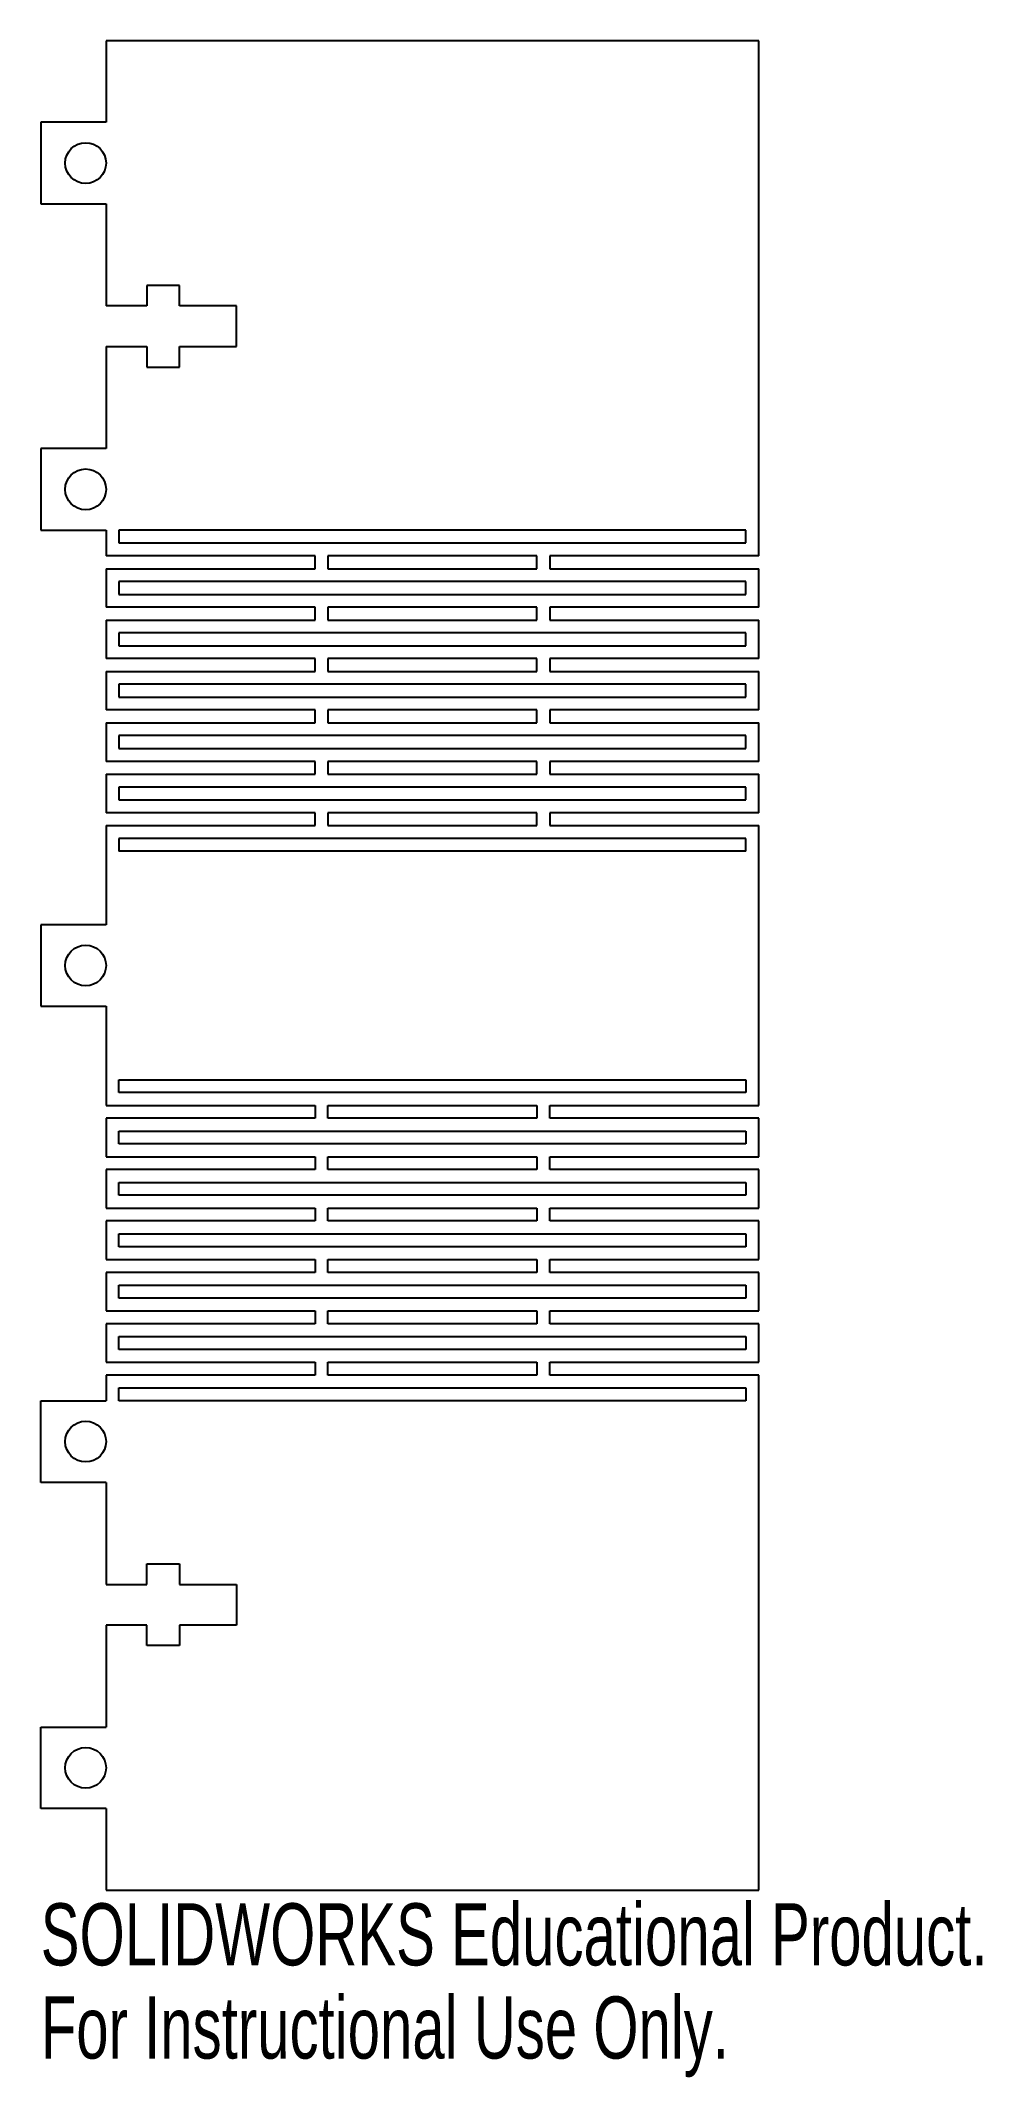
# Model space of a CAD drawing. Header units: inches. Extents: x -1.2 to 1.68, y -5.49 to 0.75.
import ezdxf

# ---------------------------------------------------------------- set-up
doc = ezdxf.new("R2010")
doc.units = ezdxf.units.IN
doc.header["$MEASUREMENT"] = 0
doc.styles.add('SLDTEXTSTYLE0', font='TXT', dxfattribs={"width": 0.7})

msp = doc.modelspace()

# ---------------------------------------------------------------- linework, layer by layer
at = {"color": 7, "linetype": 'Continuous', "lineweight": 25}
for p, q in [((-1, 0.75), (-1, 0.5)), ((1, 0.75), (-1, 0.75)), ((1, -0.8287), (1, 0.75)), ((-1.2, 0.5), (-1.2, 0.25)), ((-1, 0.5), (-1.2, 0.5)), ((-1.2, 0.25), (-1, 0.25)), ((-1, 0.25), (-1, -0.0625)), ((-0.775, 0), (-0.875, 0)), ((-0.875, 0), (-0.875, -0.0625)), ((-0.775, -0.0625), (-0.775, 0)), ((-0.875, -0.0625), (-1, -0.0625)), ((-0.6, -0.0625), (-0.775, -0.0625)), ((-0.6, -0.1875), (-0.6, -0.0625)), ((-1, -0.1875), (-1, -0.5)), ((-1, -0.1875), (-0.875, -0.1875)), ((-0.875, -0.1875), (-0.875, -0.25)), ((-0.775, -0.25), (-0.775, -0.1875)), ((-0.775, -0.1875), (-0.6, -0.1875)), ((-0.875, -0.25), (-0.775, -0.25)), ((-1.2, -0.5), (-1.2, -0.75)), ((-1, -0.5), (-1.2, -0.5)), ((-1.2, -0.75), (-1, -0.75)), ((-1, -0.75), (-1, -0.8287)), ((0.9606, -0.75), (-0.9606, -0.75)), ((-0.9606, -0.75), (-0.9606, -0.7894)), ((-0.9606, -0.7894), (0.9606, -0.7894)), ((0.9606, -0.7894), (0.9606, -0.75)), ((-0.3596, -0.8287), (-1, -0.8287)), ((-1, -0.8681), (-1, -0.9862)), ((-1, -0.8681), (-0.3596, -0.8681)), ((-0.3596, -0.8681), (-0.3596, -0.8287)), ((0.3202, -0.8287), (-0.3202, -0.8287)), ((-0.3202, -0.8287), (-0.3202, -0.8681)), ((-0.3202, -0.8681), (0.3202, -0.8681)), ((0.3202, -0.8681), (0.3202, -0.8287)), ((1, -0.8287), (0.3596, -0.8287)), ((0.3596, -0.8287), (0.3596, -0.8681)), ((0.3596, -0.8681), (1, -0.8681)), ((1, -0.9862), (1, -0.8681)), ((0.9606, -0.9075), (-0.9606, -0.9075)), ((-0.9606, -0.9075), (-0.9606, -0.9469)), ((0.9606, -0.9469), (0.9606, -0.9075)), ((-0.3596, -0.9862), (-1, -0.9862)), ((-0.9606, -0.9469), (0.9606, -0.9469)), ((-0.3596, -1.0256), (-0.3596, -0.9862)), ((0.3202, -0.9862), (-0.3202, -0.9862)), ((-0.3202, -0.9862), (-0.3202, -1.0256)), ((0.3202, -1.0256), (0.3202, -0.9862)), ((1, -0.9862), (0.3596, -0.9862)), ((0.3596, -0.9862), (0.3596, -1.0256)), ((-1, -1.0256), (-1, -1.1437)), ((-1, -1.0256), (-0.3596, -1.0256)), ((-0.3202, -1.0256), (0.3202, -1.0256)), ((0.3596, -1.0256), (1, -1.0256)), ((1, -1.1437), (1, -1.0256)), ((0.9606, -1.065), (-0.9606, -1.065)), ((-0.9606, -1.065), (-0.9606, -1.1043)), ((-0.9606, -1.1043), (0.9606, -1.1043)), ((0.9606, -1.1043), (0.9606, -1.065)), ((-0.3596, -1.1437), (-1, -1.1437)), ((-1, -1.1831), (-1, -1.3012)), ((-1, -1.1831), (-0.3596, -1.1831)), ((-0.3596, -1.1831), (-0.3596, -1.1437)), ((0.3202, -1.1437), (-0.3202, -1.1437)), ((-0.3202, -1.1437), (-0.3202, -1.1831)), ((-0.3202, -1.1831), (0.3202, -1.1831)), ((0.3202, -1.1831), (0.3202, -1.1437)), ((1, -1.1437), (0.3596, -1.1437)), ((0.3596, -1.1437), (0.3596, -1.1831)), ((0.3596, -1.1831), (1, -1.1831)), ((1, -1.3012), (1, -1.1831)), ((0.9606, -1.2224), (-0.9606, -1.2224)), ((-0.9606, -1.2224), (-0.9606, -1.2618)), ((0.9606, -1.2618), (0.9606, -1.2224)), ((-0.3596, -1.3012), (-1, -1.3012)), ((-0.9606, -1.2618), (0.9606, -1.2618)), ((-0.3596, -1.3406), (-0.3596, -1.3012)), ((0.3202, -1.3012), (-0.3202, -1.3012)), ((-0.3202, -1.3012), (-0.3202, -1.3406)), ((0.3202, -1.3406), (0.3202, -1.3012)), ((1, -1.3012), (0.3596, -1.3012)), ((0.3596, -1.3012), (0.3596, -1.3406)), ((-1, -1.3406), (-1, -1.4587)), ((-1, -1.3406), (-0.3596, -1.3406)), ((-0.3202, -1.3406), (0.3202, -1.3406)), ((0.3596, -1.3406), (1, -1.3406)), ((1, -1.4587), (1, -1.3406)), ((0.9606, -1.3799), (-0.9606, -1.3799)), ((-0.9606, -1.3799), (-0.9606, -1.4193)), ((-0.9606, -1.4193), (0.9606, -1.4193)), ((0.9606, -1.4193), (0.9606, -1.3799)), ((-0.3596, -1.4587), (-1, -1.4587)), ((-0.3596, -1.498), (-0.3596, -1.4587)), ((0.3202, -1.4587), (-0.3202, -1.4587)), ((-0.3202, -1.4587), (-0.3202, -1.498)), ((0.3202, -1.498), (0.3202, -1.4587)), ((1, -1.4587), (0.3596, -1.4587)), ((0.3596, -1.4587), (0.3596, -1.498)), ((-1, -1.498), (-1, -1.6161)), ((-1, -1.498), (-0.3596, -1.498)), ((0.9606, -1.5374), (-0.9606, -1.5374)), ((-0.9606, -1.5374), (-0.9606, -1.5768)), ((-0.3202, -1.498), (0.3202, -1.498)), ((0.3596, -1.498), (1, -1.498)), ((0.9606, -1.5768), (0.9606, -1.5374)), ((1, -1.6161), (1, -1.498)), ((-0.3596, -1.6161), (-1, -1.6161)), ((-0.9606, -1.5768), (0.9606, -1.5768)), ((-0.3596, -1.6555), (-0.3596, -1.6161)), ((0.3202, -1.6161), (-0.3202, -1.6161)), ((-0.3202, -1.6161), (-0.3202, -1.6555)), ((0.3202, -1.6555), (0.3202, -1.6161)), ((1, -1.6161), (0.3596, -1.6161)), ((0.3596, -1.6161), (0.3596, -1.6555)), ((-1, -1.6555), (-1, -1.9593)), ((-1, -1.6555), (-0.3596, -1.6555)), ((-0.3202, -1.6555), (0.3202, -1.6555)), ((0.3596, -1.6555), (1, -1.6555)), ((1, -2.513), (1, -1.6555)), ((0.9606, -1.6949), (-0.9606, -1.6949)), ((-0.9606, -1.6949), (-0.9606, -1.7343)), ((0.9606, -1.7343), (-0.9606, -1.7343)), ((0.9606, -1.7343), (0.9606, -1.6949)), ((-1.2, -1.9593), (-1.2, -2.2093)), ((-1, -1.9593), (-1.2, -1.9593)), ((-1.2, -2.2093), (-1, -2.2093)), ((-1, -2.2093), (-1, -2.513)), ((-0.9606, -2.4343), (0.9606, -2.4343)), ((-0.9606, -2.4736), (-0.9606, -2.4343)), ((0.9606, -2.4343), (0.9606, -2.4736)), ((0.9606, -2.4736), (-0.9606, -2.4736)), ((-1, -2.513), (-0.3596, -2.513)), ((-1, -2.5524), (-1, -2.6705)), ((-0.3596, -2.5524), (-1, -2.5524)), ((-0.3596, -2.513), (-0.3596, -2.5524)), ((-0.3202, -2.513), (0.3202, -2.513)), ((-0.3202, -2.5524), (-0.3202, -2.513)), ((0.3202, -2.5524), (-0.3202, -2.5524)), ((0.3202, -2.513), (0.3202, -2.5524)), ((0.3596, -2.513), (1, -2.513)), ((0.3596, -2.5524), (0.3596, -2.513)), ((1, -2.5524), (0.3596, -2.5524)), ((1, -2.6705), (1, -2.5524)), ((-0.9606, -2.5917), (0.9606, -2.5917)), ((-0.9606, -2.6311), (-0.9606, -2.5917)), ((0.9606, -2.5917), (0.9606, -2.6311)), ((-1, -2.6705), (-0.3596, -2.6705)), ((0.9606, -2.6311), (-0.9606, -2.6311)), ((-0.3596, -2.6705), (-0.3596, -2.7098)), ((-0.3202, -2.6705), (0.3202, -2.6705)), ((-0.3202, -2.7098), (-0.3202, -2.6705)), ((0.3202, -2.6705), (0.3202, -2.7098)), ((0.3596, -2.6705), (1, -2.6705)), ((0.3596, -2.7098), (0.3596, -2.6705)), ((-1, -2.7098), (-1, -2.828)), ((-0.3596, -2.7098), (-1, -2.7098)), ((0.3202, -2.7098), (-0.3202, -2.7098)), ((1, -2.7098), (0.3596, -2.7098)), ((1, -2.828), (1, -2.7098)), ((-0.9606, -2.7492), (0.9606, -2.7492)), ((-0.9606, -2.7886), (-0.9606, -2.7492)), ((0.9606, -2.7886), (-0.9606, -2.7886)), ((0.9606, -2.7492), (0.9606, -2.7886)), ((-1, -2.828), (-0.3596, -2.828)), ((-1, -2.8673), (-1, -2.9854)), ((-0.3596, -2.8673), (-1, -2.8673)), ((-0.3596, -2.828), (-0.3596, -2.8673)), ((-0.3202, -2.828), (0.3202, -2.828)), ((-0.3202, -2.8673), (-0.3202, -2.828)), ((0.3202, -2.8673), (-0.3202, -2.8673)), ((0.3202, -2.828), (0.3202, -2.8673)), ((0.3596, -2.828), (1, -2.828)), ((0.3596, -2.8673), (0.3596, -2.828)), ((1, -2.8673), (0.3596, -2.8673)), ((1, -2.9854), (1, -2.8673)), ((-0.9606, -2.9067), (0.9606, -2.9067)), ((-0.9606, -2.9461), (-0.9606, -2.9067)), ((0.9606, -2.9067), (0.9606, -2.9461)), ((-1, -2.9854), (-0.3596, -2.9854)), ((0.9606, -2.9461), (-0.9606, -2.9461)), ((-0.3596, -2.9854), (-0.3596, -3.0248)), ((-0.3202, -2.9854), (0.3202, -2.9854)), ((-0.3202, -3.0248), (-0.3202, -2.9854)), ((0.3202, -2.9854), (0.3202, -3.0248)), ((0.3596, -2.9854), (1, -2.9854)), ((0.3596, -3.0248), (0.3596, -2.9854)), ((-1, -3.0248), (-1, -3.1429)), ((-0.3596, -3.0248), (-1, -3.0248)), ((0.3202, -3.0248), (-0.3202, -3.0248)), ((1, -3.0248), (0.3596, -3.0248)), ((1, -3.1429), (1, -3.0248)), ((-0.9606, -3.0642), (0.9606, -3.0642)), ((-0.9606, -3.1035), (-0.9606, -3.0642)), ((0.9606, -3.1035), (-0.9606, -3.1035)), ((0.9606, -3.0642), (0.9606, -3.1035)), ((-1, -3.1429), (-0.3596, -3.1429)), ((-1, -3.1823), (-1, -3.3004)), ((-0.3596, -3.1823), (-1, -3.1823)), ((-0.3596, -3.1429), (-0.3596, -3.1823)), ((-0.3202, -3.1429), (0.3202, -3.1429)), ((-0.3202, -3.1823), (-0.3202, -3.1429)), ((0.3202, -3.1823), (-0.3202, -3.1823)), ((0.3202, -3.1429), (0.3202, -3.1823)), ((0.3596, -3.1429), (1, -3.1429)), ((0.3596, -3.1823), (0.3596, -3.1429)), ((1, -3.1823), (0.3596, -3.1823)), ((1, -3.3004), (1, -3.1823)), ((-0.9606, -3.2217), (0.9606, -3.2217)), ((-0.9606, -3.261), (-0.9606, -3.2217)), ((0.9606, -3.2217), (0.9606, -3.261)), ((-1, -3.3004), (-0.3596, -3.3004)), ((0.9606, -3.261), (-0.9606, -3.261)), ((-0.3596, -3.3004), (-0.3596, -3.3398)), ((-0.3202, -3.3004), (0.3202, -3.3004)), ((-0.3202, -3.3398), (-0.3202, -3.3004)), ((0.3202, -3.3004), (0.3202, -3.3398)), ((0.3596, -3.3004), (1, -3.3004)), ((0.3596, -3.3398), (0.3596, -3.3004)), ((-1, -3.3398), (-1, -3.4185)), ((-0.3596, -3.3398), (-1, -3.3398)), ((0.3202, -3.3398), (-0.3202, -3.3398)), ((1, -3.3398), (0.3596, -3.3398)), ((1, -4.9185), (1, -3.3398)), ((-1.2, -3.6685), (-1.2, -3.4185)), ((-1.2, -3.4185), (-1, -3.4185)), ((-0.9606, -3.3791), (0.9606, -3.3791)), ((-0.9606, -3.4185), (-0.9606, -3.3791)), ((0.9606, -3.4185), (-0.9606, -3.4185)), ((0.9606, -3.3791), (0.9606, -3.4185)), ((-1, -3.6685), (-1.2, -3.6685)), ((-1, -3.6685), (-1, -3.981)), ((-0.875, -3.9185), (-0.775, -3.9185)), ((-0.875, -3.981), (-0.875, -3.9185)), ((-0.775, -3.9185), (-0.775, -3.981)), ((-1, -3.981), (-0.875, -3.981)), ((-0.775, -3.981), (-0.6, -3.981)), ((-0.6, -3.981), (-0.6, -4.106)), ((-0.875, -4.106), (-1, -4.106)), ((-1, -4.106), (-1, -4.4185)), ((-0.875, -4.1685), (-0.875, -4.106)), ((-0.775, -4.106), (-0.775, -4.1685)), ((-0.6, -4.106), (-0.775, -4.106)), ((-0.775, -4.1685), (-0.875, -4.1685)), ((-1.2, -4.6685), (-1.2, -4.4185)), ((-1.2, -4.4185), (-1, -4.4185)), ((-1, -4.6685), (-1.2, -4.6685)), ((-1, -4.6685), (-1, -4.9185)), ((-1, -4.9185), (1, -4.9185))]:
    msp.add_line(p, q, dxfattribs=at)
for centre in [(-1.0625, 0.375), (-1.0625, -0.625), (-1.0625, -2.0843), (-1.0625, -3.5435), (-1.0625, -4.5435)]:
    msp.add_circle(centre, 0.0625, dxfattribs=at)

# ---------------------------------------------------------------- texts
at = {"color": 7, "linetype": 'Continuous', "char_height": 0.1903, "attachment_point": 1, "style": 'SLDTEXTSTYLE0'}
for s, insert in [('SOLIDWORKS Educational Product.', (-1.2, -4.9586)), ('For Instructional Use Only.', (-1.2, -5.2441))]:
    msp.add_mtext(s, dxfattribs=dict(at, insert=insert))

doc.saveas('drawing.dxf')
